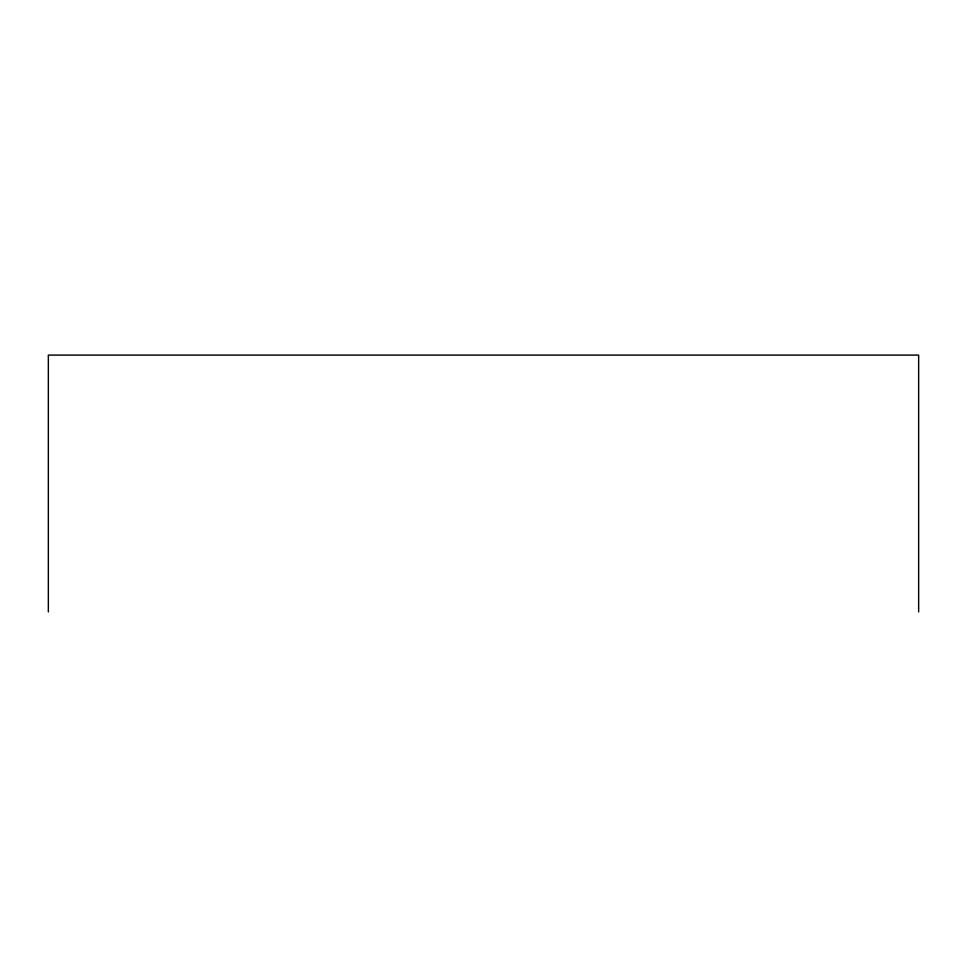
<?xml version="1.0" encoding="UTF-8"?>
<svg xmlns="http://www.w3.org/2000/svg" width="967" height="967" viewBox="0 0 967 967"><rect width="100%" height="100%" fill="white"/><g stroke="black" fill="none" stroke-linecap="round" stroke-linejoin="round"><path stroke-width="1.45" d="M918.65 611.906L918.65 355.094L48.35 355.094L48.35 611.906"/></g></svg>
